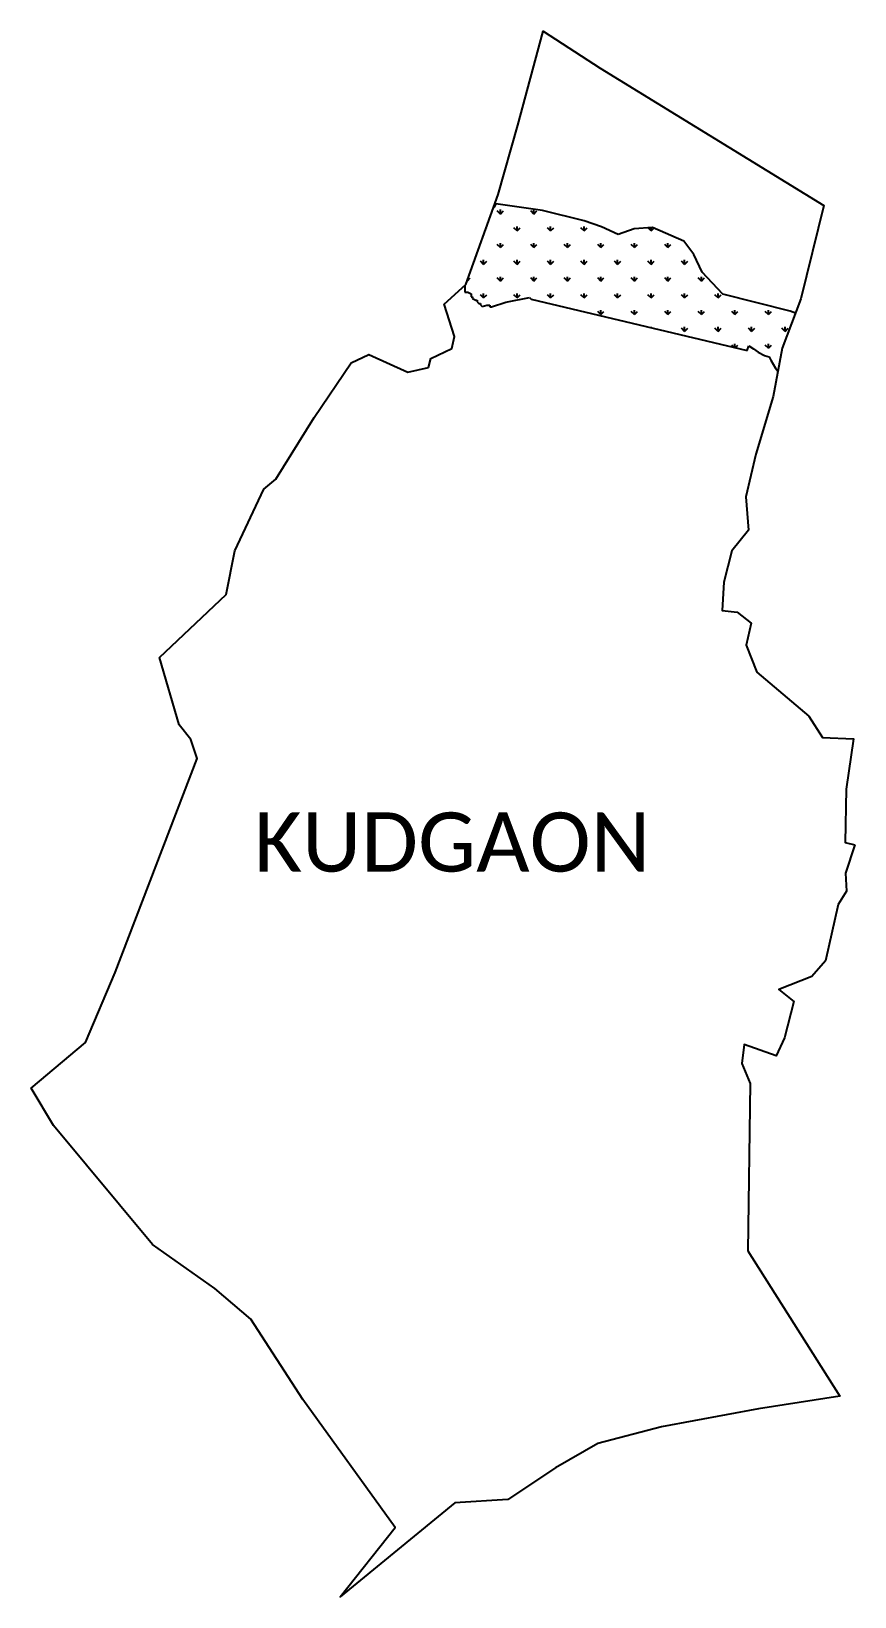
# Model space of a CAD drawing. Extents: x 284469 to 286555, y 2015106 to 2019069.
import ezdxf

# ---------------------------------------------------------------- set-up
doc = ezdxf.new("R2010")
doc.units = ezdxf.units.MI
doc.header["$MEASUREMENT"] = 0
for name, color, linetype in [('MANGROOVES', 112, 'Continuous'), ('village', 3, 'Continuous'), ('VILLAGE NAME', 250, 'Continuous')]:
    doc.layers.add(name, color=color, linetype=linetype)
doc.styles.get("Standard").update_dxf_attribs({"font": 'simplex.shx'})

msp = doc.modelspace()

# ---------------------------------------------------------------- linework, layer by layer
at = {"layer": 'MANGROOVES'}
for p, q in [((285641.2, 2018624), (285637.1, 2018620.1)), ((285645.2, 2018632), (285641.2, 2018624)), ((285763.4, 2018615.2), (285645.2, 2018632)), ((285868.9, 2018588.8), (285763.4, 2018615.2)), ((285913.1, 2018573.5), (285868.9, 2018588.8)), ((285955.2, 2018554.1), (285913.1, 2018573.5)), ((285995.6, 2018568.5), (285955.2, 2018554.1)), ((286042.1, 2018572.2), (285995.6, 2018568.5)), ((286122.1, 2018537.6), (286042.1, 2018572.2)), ((286147.2, 2018503.5), (286122.1, 2018537.6)), ((286167.9, 2018458.9), (286147.2, 2018503.5)), ((285567, 2018424.8), (285566.9, 2018408.4)), ((286220.2, 2018403.4), (286167.9, 2018458.9)), ((285566.9, 2018408.4), (285574.9, 2018408.4)), ((285574.9, 2018408.4), (285582.8, 2018404.3)), ((285582.8, 2018404.3), (285582.8, 2018396.3)), ((285582.8, 2018396.3), (285586.8, 2018396.2)), ((285586.8, 2018396.2), (285586.7, 2018392.2)), ((285586.7, 2018392.2), (285594.7, 2018388.1)), ((285594.7, 2018388.1), (285598.7, 2018388.1)), ((285598.7, 2018388.1), (285598.7, 2018384.1)), ((285598.7, 2018384.1), (285602.6, 2018380)), ((285634.6, 2018371.7), (285670.8, 2018383.3)), ((285670.8, 2018383.3), (285731, 2018394.8)), ((285731, 2018394.8), (285734.9, 2018390.7)), ((285734.9, 2018390.7), (286282.4, 2018261)), ((286391.4, 2018360.5), (286220.2, 2018403.4)), ((285602.6, 2018380), (285606.6, 2018380)), ((285606.6, 2018380), (285606.6, 2018376)), ((285606.6, 2018376), (285610.6, 2018371.9)), ((285610.6, 2018371.9), (285622.6, 2018375.8)), ((285622.6, 2018375.8), (285630.6, 2018375.7)), ((285630.6, 2018375.7), (285630.6, 2018371.7)), ((285630.6, 2018371.7), (285634.6, 2018371.7)), ((286404.3, 2018355.3), (286391.4, 2018360.5)), ((286282.4, 2018261), (286286.5, 2018272.9)), ((286286.5, 2018272.9), (286298.4, 2018264.8)), ((286298.4, 2018264.8), (286310.4, 2018256.7)), ((286310.4, 2018256.7), (286326.3, 2018248.5)), ((286326.3, 2018248.5), (286338.3, 2018244.4)), ((286338.3, 2018244.4), (286342.2, 2018236.3)), ((286342.2, 2018236.3), (286354, 2018216.2)), ((286354, 2018216.2), (286360, 2018208.5))]:
    msp.add_line(p, q, dxfattribs=at)
at = {"layer": 'MANGROOVES', "linetype": 'Continuous'}
for p, q in [((285657, 2018606), (285649, 2018614)), ((285657, 2018606), (285657, 2018617.3)), ((285657, 2018606), (285665, 2018614)), ((285741.9, 2018606), (285733.9, 2018614)), ((285741.9, 2018606), (285741.9, 2018617.3)), ((285741.9, 2018606), (285749.8, 2018614)), ((285620.3, 2018569.3), (285622.5, 2018571.5)), ((285699.4, 2018563.6), (285691.5, 2018571.5)), ((285699.4, 2018563.6), (285699.4, 2018574.8)), ((285699.4, 2018563.6), (285707.4, 2018571.5)), ((285784.3, 2018563.6), (285776.3, 2018571.5)), ((285784.3, 2018563.6), (285784.3, 2018574.8)), ((285784.3, 2018563.6), (285792.2, 2018571.5)), ((285869.1, 2018563.6), (285861.2, 2018571.5)), ((285869.1, 2018563.6), (285869.1, 2018574.8)), ((285869.1, 2018563.6), (285877.1, 2018571.5)), ((286038.8, 2018563.6), (286031.1, 2018571.3)), ((286038.8, 2018563.6), (286038.8, 2018572)), ((286038.8, 2018563.6), (286045.9, 2018570.6)), ((285657, 2018521.2), (285649, 2018529.1)), ((285657, 2018521.2), (285657, 2018532.4)), ((285657, 2018521.2), (285665, 2018529.1)), ((285741.9, 2018521.2), (285733.9, 2018529.1)), ((285741.9, 2018521.2), (285741.9, 2018532.4)), ((285741.9, 2018521.2), (285749.8, 2018529.1)), ((285826.7, 2018521.2), (285818.7, 2018529.1)), ((285826.7, 2018521.2), (285826.7, 2018532.4)), ((285826.7, 2018521.2), (285834.7, 2018529.1)), ((285911.6, 2018521.2), (285903.6, 2018529.1)), ((285911.6, 2018521.2), (285911.6, 2018532.4)), ((285911.6, 2018521.2), (285919.5, 2018529.1)), ((285996.4, 2018521.2), (285988.5, 2018529.1)), ((285996.4, 2018521.2), (285996.4, 2018532.4)), ((285996.4, 2018521.2), (286004.4, 2018529.1)), ((286081.3, 2018521.2), (286073.3, 2018529.1)), ((286081.3, 2018521.2), (286081.3, 2018532.4)), ((286081.3, 2018521.2), (286089.2, 2018529.1)), ((285614.6, 2018478.7), (285606.6, 2018486.7)), ((285614.6, 2018478.7), (285614.6, 2018490)), ((285614.6, 2018478.7), (285622.5, 2018486.7)), ((285699.4, 2018478.7), (285691.5, 2018486.7)), ((285699.4, 2018478.7), (285699.4, 2018490)), ((285699.4, 2018478.7), (285707.4, 2018486.7)), ((285784.3, 2018478.7), (285776.3, 2018486.7)), ((285784.3, 2018478.7), (285784.3, 2018490)), ((285784.3, 2018478.7), (285792.2, 2018486.7)), ((285869.1, 2018478.7), (285861.2, 2018486.7)), ((285869.1, 2018478.7), (285869.1, 2018490)), ((285869.1, 2018478.7), (285877.1, 2018486.7)), ((285954, 2018478.7), (285946, 2018486.7)), ((285954, 2018478.7), (285954, 2018490)), ((285954, 2018478.7), (285961.9, 2018486.7)), ((286038.8, 2018478.7), (286030.9, 2018486.7)), ((286038.8, 2018478.7), (286038.8, 2018490)), ((286038.8, 2018478.7), (286046.8, 2018486.7)), ((286123.7, 2018478.7), (286115.7, 2018486.7)), ((286123.7, 2018478.7), (286123.7, 2018490)), ((286123.7, 2018478.7), (286131.6, 2018486.7)), ((285573.4, 2018437.6), (285580.1, 2018444.3)), ((285657, 2018436.3), (285649, 2018444.3)), ((285657, 2018436.3), (285657, 2018447.6)), ((285657, 2018436.3), (285665, 2018444.3)), ((285741.9, 2018436.3), (285733.9, 2018444.3)), ((285741.9, 2018436.3), (285741.9, 2018447.6)), ((285741.9, 2018436.3), (285749.8, 2018444.3)), ((285826.7, 2018436.3), (285818.7, 2018444.3)), ((285826.7, 2018436.3), (285826.7, 2018447.6)), ((285826.7, 2018436.3), (285834.7, 2018444.3)), ((285911.6, 2018436.3), (285903.6, 2018444.3)), ((285911.6, 2018436.3), (285911.6, 2018447.6)), ((285911.6, 2018436.3), (285919.5, 2018444.3)), ((285996.4, 2018436.3), (285988.5, 2018444.3)), ((285996.4, 2018436.3), (285996.4, 2018447.6)), ((285996.4, 2018436.3), (286004.4, 2018444.3)), ((286081.3, 2018436.3), (286073.3, 2018444.3)), ((286081.3, 2018436.3), (286081.3, 2018447.6)), ((286081.3, 2018436.3), (286089.2, 2018444.3)), ((286166.1, 2018436.3), (286158.2, 2018444.3)), ((286166.1, 2018436.3), (286166.1, 2018447.6)), ((286166.1, 2018436.3), (286174.1, 2018444.3)), ((285614.6, 2018393.9), (285606.6, 2018401.8)), ((285614.6, 2018393.9), (285614.6, 2018405.1)), ((285614.6, 2018393.9), (285622.5, 2018401.8)), ((285699.4, 2018393.9), (285691.5, 2018401.8)), ((285699.4, 2018393.9), (285699.4, 2018405.1)), ((285699.4, 2018393.9), (285707.4, 2018401.8)), ((285784.3, 2018393.9), (285776.3, 2018401.8)), ((285784.3, 2018393.9), (285784.3, 2018405.1)), ((285784.3, 2018393.9), (285792.2, 2018401.8)), ((285869.1, 2018393.9), (285861.2, 2018401.8)), ((285869.1, 2018393.9), (285869.1, 2018405.1)), ((285869.1, 2018393.9), (285877.1, 2018401.8)), ((285954, 2018393.9), (285946, 2018401.8)), ((285954, 2018393.9), (285954, 2018405.1)), ((285954, 2018393.9), (285961.9, 2018401.8)), ((286038.8, 2018393.9), (286030.9, 2018401.8)), ((286038.8, 2018393.9), (286038.8, 2018405.1)), ((286038.8, 2018393.9), (286046.8, 2018401.8)), ((286123.7, 2018393.9), (286115.7, 2018401.8)), ((286123.7, 2018393.9), (286123.7, 2018405.1)), ((286123.7, 2018393.9), (286131.6, 2018401.8)), ((286208.5, 2018393.9), (286200.6, 2018401.8)), ((286208.5, 2018393.9), (286208.5, 2018405.1)), ((286208.5, 2018393.9), (286216.5, 2018401.8)), ((285911.6, 2018351.5), (285903.6, 2018359.4)), ((285911.6, 2018351.5), (285911.6, 2018362.7)), ((285911.6, 2018351.5), (285919.5, 2018359.4)), ((285996.4, 2018351.5), (285988.5, 2018359.4)), ((285996.4, 2018351.5), (285996.4, 2018362.7)), ((285996.4, 2018351.5), (286004.4, 2018359.4)), ((286081.3, 2018351.5), (286073.3, 2018359.4)), ((286081.3, 2018351.5), (286081.3, 2018362.7)), ((286081.3, 2018351.5), (286089.2, 2018359.4)), ((286166.1, 2018351.5), (286158.2, 2018359.4)), ((286166.1, 2018351.5), (286166.1, 2018362.7)), ((286166.1, 2018351.5), (286174.1, 2018359.4)), ((286251, 2018351.5), (286243, 2018359.4)), ((286251, 2018351.5), (286251, 2018362.7)), ((286251, 2018351.5), (286258.9, 2018359.4)), ((286335.8, 2018351.5), (286327.9, 2018359.4)), ((286335.8, 2018351.5), (286335.8, 2018362.7)), ((286335.8, 2018351.5), (286343.8, 2018359.4)), ((286038.8, 2018318.7), (286038.8, 2018320.3)), ((286046.6, 2018316.8), (286046.8, 2018317)), ((286123.7, 2018309), (286115.7, 2018317)), ((286123.7, 2018309), (286123.7, 2018320.3)), ((286123.7, 2018309), (286131.6, 2018317)), ((286208.5, 2018309), (286200.6, 2018317)), ((286208.5, 2018309), (286208.5, 2018320.3)), ((286208.5, 2018309), (286216.5, 2018317)), ((286293.4, 2018309), (286285.4, 2018317)), ((286293.4, 2018309), (286293.4, 2018320.3)), ((286293.4, 2018309), (286301.3, 2018317)), ((286378.2, 2018309), (286370.3, 2018317)), ((286378.2, 2018309), (286378.2, 2018320.3)), ((286378.2, 2018309), (286386.2, 2018317)), ((286248.6, 2018268.9), (286243, 2018274.6)), ((286251, 2018268.4), (286251, 2018277.9)), ((286252.4, 2018268), (286258.9, 2018274.6)), ((286335.8, 2018266.6), (286327.9, 2018274.6)), ((286335.8, 2018266.6), (286335.8, 2018277.9)), ((286335.8, 2018266.6), (286343.8, 2018274.6))]:
    msp.add_line(p, q, dxfattribs=at)
at = {"layer": 'village', "flags": 128}
msp.add_lwpolyline([(285422.7, 2018206.2), (285474.9, 2018217.5)], dxfattribs=at)
at = {"layer": 'village'}
for points in [[(285474.9, 2018217.5, 0), (285480.6, 2018240.4, 0), (285534, 2018266, 0), (285540.9, 2018296.1, 0), (285514.9, 2018378.2, 0), (285569.8, 2018427.5, 0), (285651.1, 2018656, 0), (285701.4, 2018830.9, 0), (285765.1, 2019068.8, 0), (285909.6, 2018975.5, 0), (286476.2, 2018628.2, 0), (286417.8, 2018391.3, 0), (286371, 2018266.3, 0), (286347.9, 2018144.1, 0), (286304.3, 2017998.3, 0), (286278.5, 2017890.4, 0), (286285.7, 2017806, 0), (286243.6, 2017753.8, 0), (286223.5, 2017674.1, 0), (286219, 2017602.9, 0), (286256.5, 2017598.3, 0), (286292.5, 2017570.8, 0), (286279.7, 2017514.9, 0), (286307, 2017446.1, 0), (286438.6, 2017334.6, 0), (286472.8, 2017281.2, 0), (286551.7, 2017277.4, 0), (286533, 2017150.3, 0), (286530.6, 2017015, 0), (286554.6, 2017009.5, 0)], [(286554.6, 2017009.5, 0), (286531.5, 2016937.1, 0), (286533.7, 2016891.6, 0), (286512.7, 2016858, 0), (286480.8, 2016715.5, 0), (286446.2, 2016675.8, 0), (286362.5, 2016642.9, 0), (286400.3, 2016613, 0), (286376.8, 2016520.8, 0), (286355.6, 2016474.7, 0), (286274.3, 2016503.5, 0), (286268.4, 2016455.3, 0), (286289.6, 2016405.1, 0), (286284, 2015981.3, 0), (286516.7, 2015613.3, 0), (286311.1, 2015581.5, 0), (286065.1, 2015535.7, 0), (285904, 2015493.5, 0), (285796.8, 2015432.2, 0), (285676, 2015351.6, 0), (285541.6, 2015343.3, 0), (285251.2, 2015105.8, 0), (285390.6, 2015280.9, 0), (285156.7, 2015604.8, 0), (285024.7, 2015808.2, 0), (284933.6, 2015886, 0), (284776.2, 2015997.1, 0), (284525.1, 2016299, 0), (284468.9, 2016392.9, 0), (284606.1, 2016508.8, 0), (284681.7, 2016686.3, 0), (284889.4, 2017227.8, 0), (284873.3, 2017275.8, 0), (284843.3, 2017313.4, 0), (284793.3, 2017483.7, 0), (284962.7, 2017643.4, 0), (284984.6, 2017753.9, 0), (285057.7, 2017909.9, 0), (285088.2, 2017934.9, 0), (285185.1, 2018091.1, 0), (285278.9, 2018229.8, 0), (285324, 2018250.9, 0), (285422.7, 2018206.2, 0)]]:
    msp.add_polyline3d(points, dxfattribs=at)

# ---------------------------------------------------------------- texts
at = {"layer": 'VILLAGE NAME', "insert": (285033.1, 2017091.3), "char_height": 150, "attachment_point": 1}
msp.add_mtext_dynamic_manual_height_columns('{\\fCalibri|b0|i0|c0|p34;KUDGAON}', width=1877.914, gutter_width=1, heights=[0], dxfattribs=at)

doc.saveas('drawing.dxf')
